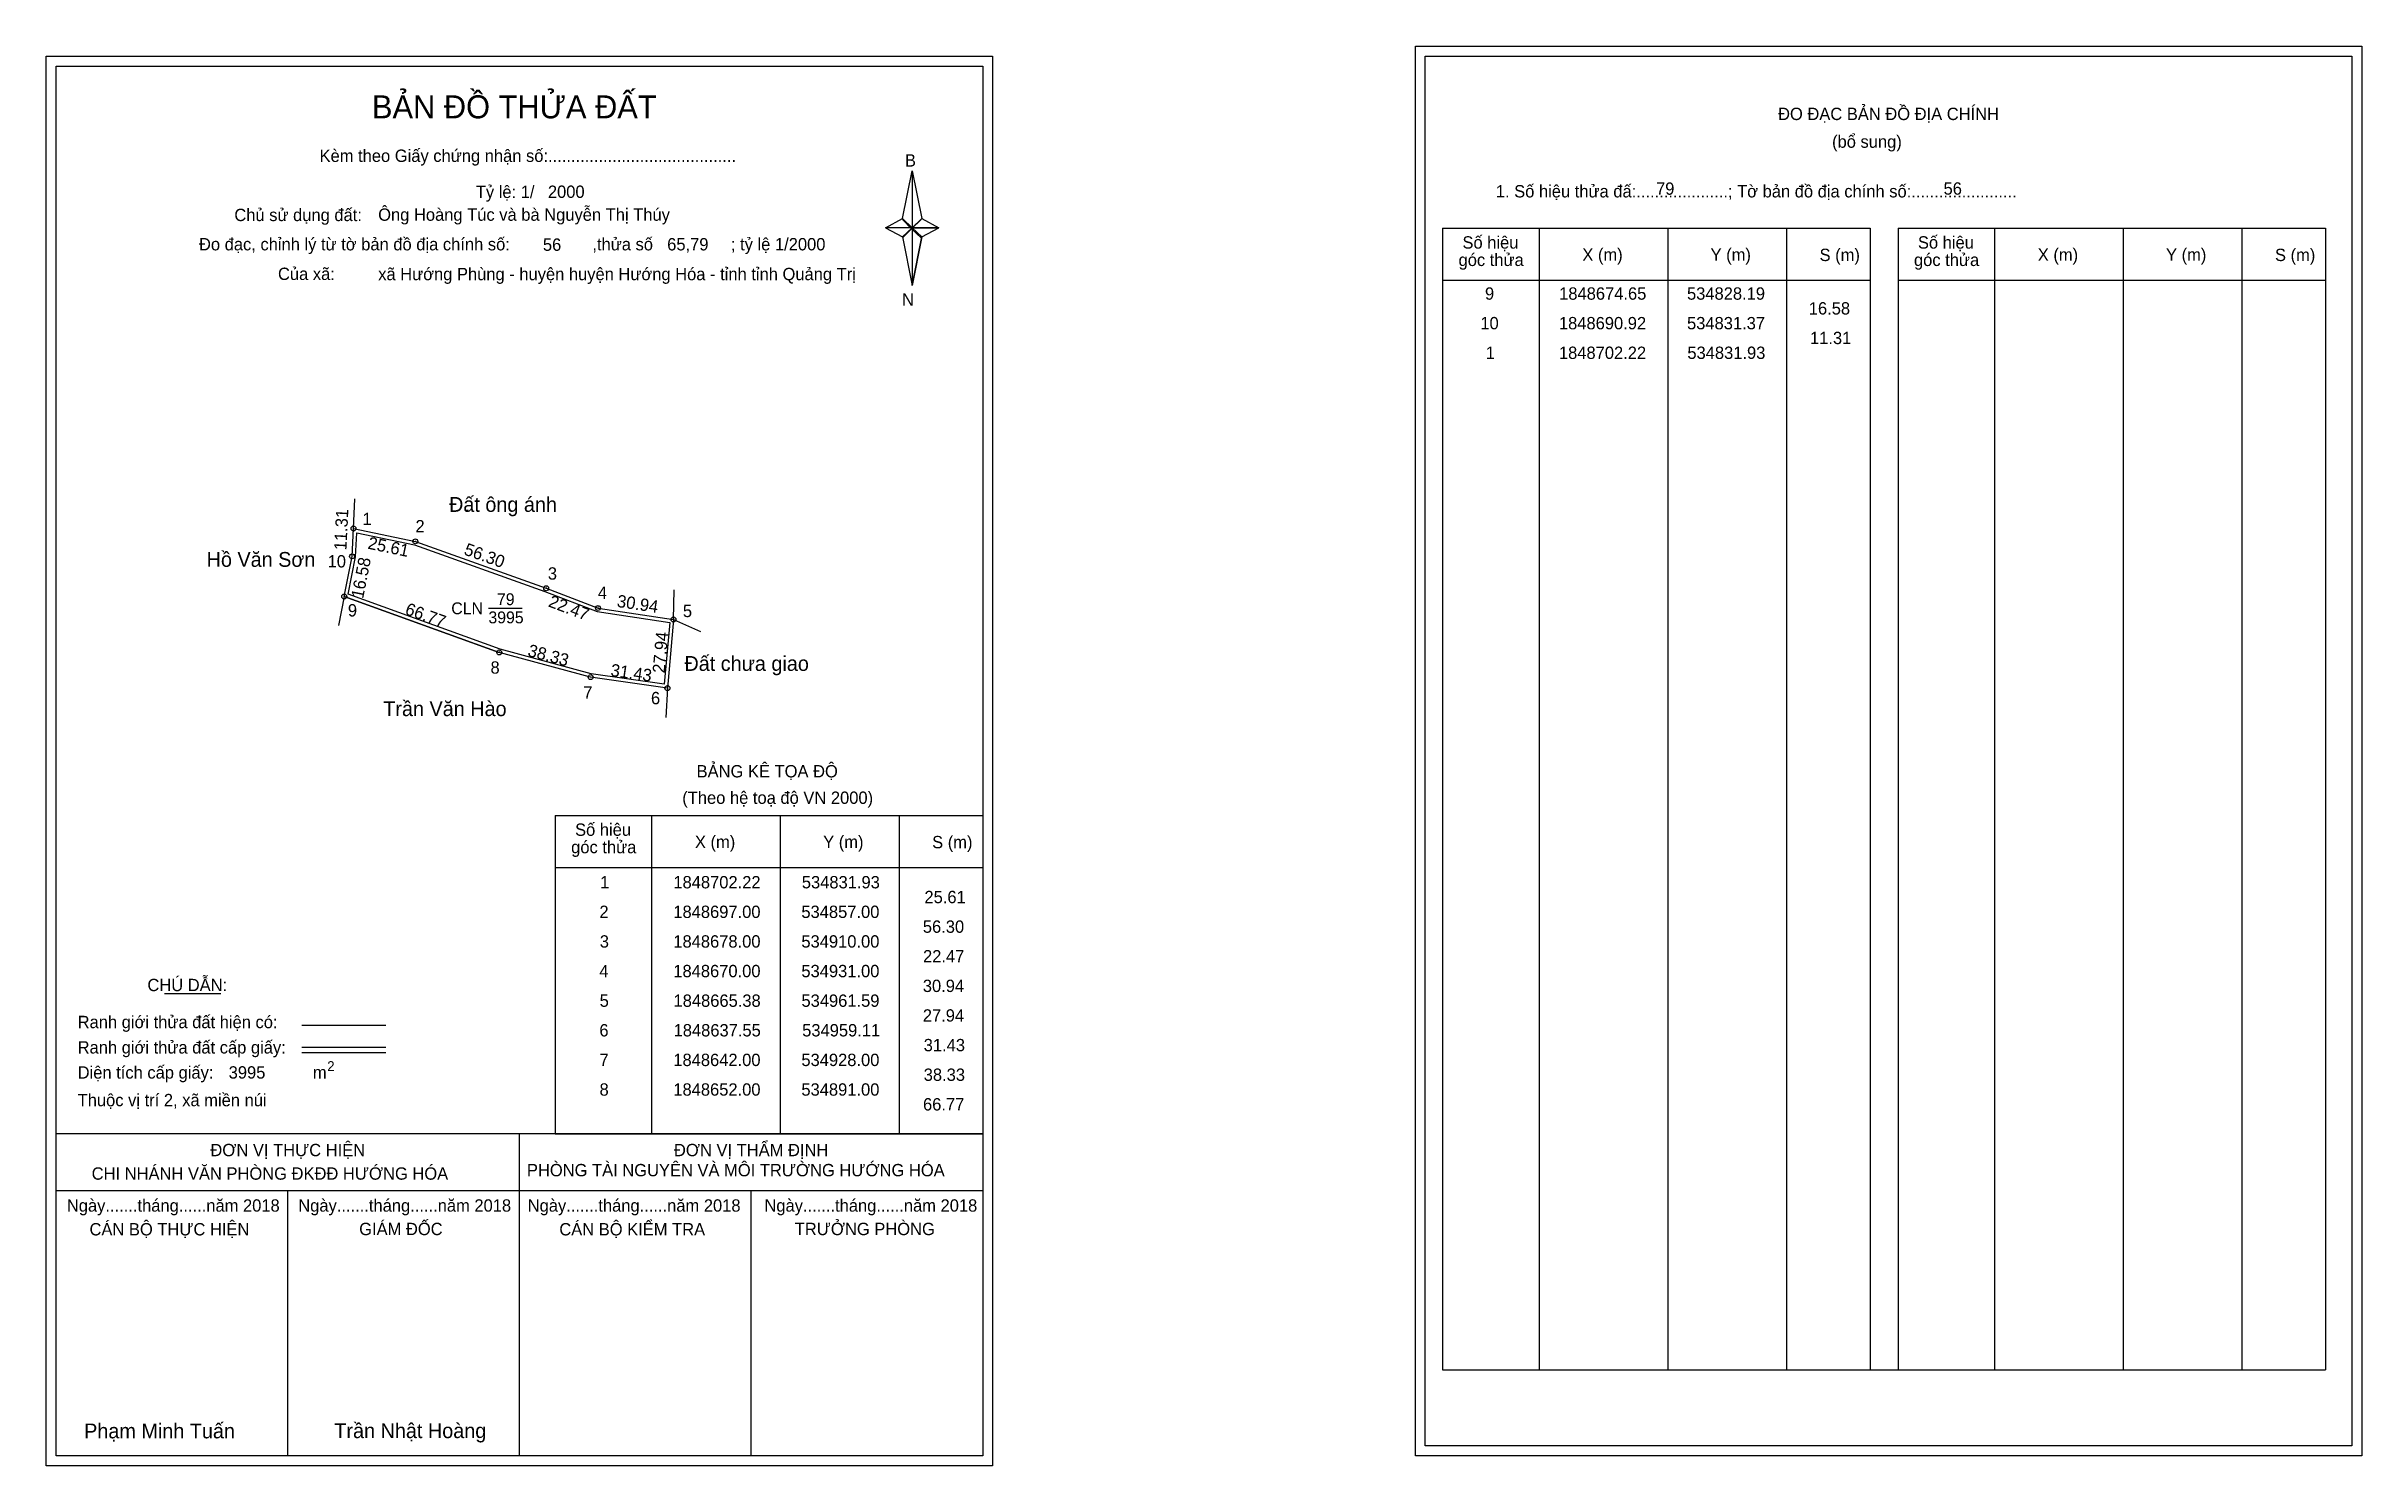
# Model space of a CAD drawing. Extents: x 534707 to 535646, y 1848322 to 1848898.
import ezdxf

# ---------------------------------------------------------------- set-up
doc = ezdxf.new("R2010")
doc.units = 0
for name, color, linetype in [('Level 1', 7, 'Continuous'), ('Level 10', 7, 'Continuous'), ('Level 11', 7, 'Continuous'), ('Level 13', 7, 'Continuous'), ('Level 27', 7, 'Continuous'), ('Level 3', 7, 'Continuous'), ('Level 36', 7, 'Continuous'), ('Level 49', 7, 'Continuous'), ('Level 53', 7, 'Continuous'), ('Level 55', 7, 'Continuous'), ('Level 6', 7, 'Continuous'), ('Level 60', 7, 'Continuous'), ('Level 63', 7, 'Continuous'), ('Level 9', 7, 'Continuous')]:
    doc.layers.add(name, color=color, linetype=linetype)

msp = doc.modelspace()

# ---------------------------------------------------------------- linework, layer by layer
at = {"layer": 'Level 1'}
for p, q in [((534711.48, 1848889.61), (534711.48, 1848889.61)), ((535266.13, 1848893.61), (535266.13, 1848893.61)), ((535054.33, 1848827.85), (535058.26, 1848847.13)), ((535058.26, 1848847.13), (535058.26, 1848824.08)), ((535058.26, 1848847.13), (535062.2, 1848827.85)), ((535047.44, 1848824.08), (535054.33, 1848827.85)), ((535054.33, 1848827.85), (535058.26, 1848824.08)), ((535057.97, 1848823.64), (535054.33, 1848827.41)), ((535058.26, 1848824.08), (535054.33, 1848820.4)), ((535057.97, 1848823.64), (535054.33, 1848819.96)), ((535054.33, 1848819.96), (535057.97, 1848823.64)), ((535061.9, 1848827.41), (535057.97, 1848823.64)), ((535057.97, 1848823.64), (535061.9, 1848827.41)), ((535061.9, 1848819.96), (535057.97, 1848823.64)), ((535062.2, 1848827.85), (535058.26, 1848824.08)), ((535058.26, 1848824.08), (535058.26, 1848800.68)), ((535058.26, 1848824.08), (535069.08, 1848824.08)), ((535058.26, 1848824.08), (535062.2, 1848820.4)), ((535062.2, 1848820.4), (535069.08, 1848824.08)), ((535273.19, 1848823.9), (535446.4, 1848823.9)), ((535312.37, 1848361.37), (535312.37, 1848823.9)), ((535364.52, 1848361.37), (535364.52, 1848823.9)), ((535412.46, 1848823.9), (535412.46, 1848361.37)), ((535446.4, 1848823.9), (535446.4, 1848361.37)), ((535457.71, 1848823.9), (535630.91, 1848823.9)), ((535496.89, 1848361.37), (535496.89, 1848823.9)), ((535549.03, 1848361.37), (535549.03, 1848823.9)), ((535596.98, 1848823.9), (535596.98, 1848361.37)), ((535630.91, 1848823.9), (535630.91, 1848361.37)), ((535054.33, 1848820.4), (535058.26, 1848800.68)), ((535062.2, 1848820.4), (535058.26, 1848800.68)), ((535273.19, 1848802.85), (535446.4, 1848802.85)), ((535457.71, 1848802.85), (535630.91, 1848802.85)), ((534913.67, 1848585.96), (535086.87, 1848585.96)), ((534952.85, 1848456.91), (534952.85, 1848585.96)), ((535004.99, 1848456.91), (535004.99, 1848585.96)), ((535052.94, 1848585.96), (535052.94, 1848456.91)), ((534913.67, 1848564.9), (535086.87, 1848564.9)), ((534755.32, 1848513.74), (534778.12, 1848513.74)), ((534811.05, 1848500.93), (534845.07, 1848500.93)), ((534811.05, 1848492.04), (534845.07, 1848492.04)), ((534811.05, 1848489.85), (534845.07, 1848489.85)), ((534925.14, 1848456.91), (534711.48, 1848456.91)), ((535086.87, 1848456.91), (534877.19, 1848456.91)), ((534899.18, 1848326.46), (534899.18, 1848456.91)), ((534913.67, 1848456.9), (535086.87, 1848456.9)), ((535086.88, 1848433.81), (534711.48, 1848433.81)), ((534805.33, 1848326.46), (534805.33, 1848433.81)), ((534993.03, 1848326.46), (534993.03, 1848433.81)), ((535273.19, 1848361.37), (535630.91, 1848361.37)), ((535086.87, 1848326.46), (535086.87, 1848326.46)), ((535641.53, 1848330.46), (535641.53, 1848330.46))]:
    msp.add_line(p, q, dxfattribs=at)
for points in [[(535054.33, 1848827.85), (535058.26, 1848847.13), (535058.26, 1848824.08)], [(535047.44, 1848824.08), (535054.33, 1848820.4), (535058.26, 1848824.08)], [(535058.26, 1848824.08), (535062.2, 1848827.85), (535069.08, 1848824.08)], [(535058.26, 1848824.08), (535058.26, 1848800.68), (535062.2, 1848820.4)]]:
    msp.add_lwpolyline(points, close=True, dxfattribs=at)
at = {"layer": 'Level 10'}
for p, q in [((534831.93, 1848702.22), (534857, 1848697)), ((534828.19, 1848674.65), (534891, 1848652))]:
    msp.add_line(p, q, dxfattribs=at)
for points in [[(534961.59, 1848665.38), (534959.11, 1848637.55), (534928, 1848642), (534891, 1848652), (534828.19, 1848674.65), (534831.37, 1848690.92), (534831.93, 1848702.22), (534857, 1848697), (534910, 1848678), (534931, 1848670)], [(534960.08, 1848664.19), (534957.85, 1848639.14), (534928.28, 1848643.37), (534891.42, 1848653.34), (534829.79, 1848675.56), (534832.76, 1848690.75), (534833.25, 1848700.52), (534856.62, 1848695.65), (534909.51, 1848676.69), (534930.64, 1848668.64)]]:
    msp.add_lwpolyline(points, close=True, dxfattribs=at)
at = {"layer": 'Level 11'}
for centre in [(534831.93, 1848702.22), (534831.37, 1848690.92), (534857, 1848697), (534828.19, 1848674.65), (534910, 1848678), (534931, 1848670), (534961.59, 1848665.38), (534961.59, 1848665.38), (534891, 1848652), (534928, 1848642), (534959.11, 1848637.55)]:
    msp.add_circle(centre, 1, dxfattribs=at)
at = {"layer": 'Level 27'}
for p, q in [((534831.93, 1848702.22), (534832.53, 1848714.21)), ((534828.19, 1848674.65), (534825.89, 1848662.87)), ((534961.59, 1848665.38), (534961.81, 1848677.38)), ((534961.59, 1848665.38), (534972.56, 1848660.52)), ((534959.11, 1848637.55), (534958.43, 1848625.57))]:
    msp.add_line(p, q, dxfattribs=at)
at = {"layer": 'Level 3'}
for p, q in [((535273.19, 1848823.9), (535273.19, 1848361.37)), ((535457.71, 1848823.9), (535457.71, 1848361.37)), ((534913.67, 1848585.96), (534913.67, 1848456.91))]:
    msp.add_line(p, q, dxfattribs=at)
at = {"layer": 'Level 63'}
for points in [[(534707.48, 1848893.61), (535090.88, 1848893.61), (535090.88, 1848322.46), (534707.48, 1848322.46)], [(534711.48, 1848889.61), (535086.88, 1848889.61), (535086.88, 1848326.46), (534711.48, 1848326.46)], [(535262.13, 1848897.61), (535645.53, 1848897.61), (535645.53, 1848326.46), (535262.13, 1848326.46)], [(535266.13, 1848893.61), (535641.53, 1848893.61), (535641.53, 1848330.46), (535266.13, 1848330.46)]]:
    msp.add_lwpolyline(points, close=True, dxfattribs=at)
at = {"layer": 'Level 9'}
msp.add_line((534886.58, 1848669.88), (534900.31, 1848669.88), dxfattribs=at)

# ---------------------------------------------------------------- texts
at = {"layer": 'Level 1'}
for s, height, p in [('BẢN ĐỒ THỬA ĐẤT', 9.3313, (534839.41, 1848868.42)), ('ĐO ĐẠC BẢN ĐỒ ĐỊA CHÍNH', 5, (535409.08, 1848867.73)), ('(bổ sung)', 5, (535430.96, 1848856.49)), ('Kèm theo Giấy chứng nhận số:.........................................', 5, (534818.18, 1848850.76)), ('B', 5, (535055.35, 1848848.88)), ('1. Số hiệu thửa đấ:....................; Tờ bản đồ địa chính số:.......................', 5, (535294.74, 1848836.37)), ('Chủ sử dụng đất:', 5, (534783.66, 1848826.78)), ('Đo đạc, chỉnh lý từ tờ bản đồ địa chính số:                  ,thửa số                 ; tỷ lệ 1/2000', 5, (534769.34, 1848814.92)), ('góc thửa', 5, (535279.64, 1848808.58)), ('Số hiệu', 5, (535281.22, 1848815.64)), ('X (m)', 5, (535329.79, 1848810.69)), ('Y (m)', 5, (535381.74, 1848810.69)), ('S (m)', 5, (535425.9, 1848810.59)), ('góc thửa', 5, (535464.15, 1848808.58)), ('Số hiệu', 5, (535465.74, 1848815.64)), ('X (m)', 5, (535514.3, 1848810.69)), ('Y (m)', 5, (535566.26, 1848810.69)), ('S (m)', 5, (535610.41, 1848810.59)), ('Của xã:', 5, (534801.34, 1848802.92)), ('N', 5, (535054.15, 1848792.54)), ('BẢNG KÊ TỌA ĐỘ', 5, (534970.94, 1848601.36)), ('(Theo hệ toạ độ VN 2000)', 5, (534965.13, 1848590.64)), ('Số hiệu', 5, (534921.7, 1848577.69)), ('góc thửa', 5, (534920.12, 1848570.63)), ('X (m)', 5, (534970.26, 1848572.74)), ('Y (m)', 5, (535022.22, 1848572.74)), ('S (m)', 5, (535066.37, 1848572.64)), ('CHÚ DẪN:', 5, (534748.44, 1848514.75)), ('Ranh giới thửa đất hiện có:', 5, (534720.18, 1848499.75)), ('Ranh giới thửa đất cấp giấy:', 5, (534720.18, 1848489.47)), ('2', 4, (534821.28, 1848482.37)), ('Diện tích cấp giấy:', 5, (534720.18, 1848479.31)), ('m', 5, (534815.49, 1848479.35)), ('Thuộc vị trí 2, xã miền núi', 5, (534720.18, 1848468.11)), ('ĐƠN VỊ THỰC HIỆN', 5, (534773.95, 1848447.87)), ('ĐƠN VỊ THẨM ĐỊNH', 5, (534961.75, 1848447.87)), ('CHI NHÁNH VĂN PHÒNG ĐKĐĐ HƯỚNG HÓA', 5, (534725.86, 1848438.35)), ('PHÒNG TÀI NGUYÊN VÀ MÔI TRƯỜNG HƯỚNG HÓA', 5, (534902.2, 1848439.73)), ('Ngày.......tháng......năm 2018', 5, (534715.81, 1848425.4)), ('Ngày.......tháng......năm 2018', 5, (534809.56, 1848425.4)), ('Ngày.......tháng......năm 2018', 5, (534902.51, 1848425.4)), ('Ngày.......tháng......năm 2018', 5, (534998.42, 1848425.4)), ('CÁN BỘ THỰC HIỆN', 5, (534724.98, 1848415.77)), ('GIÁM ĐỐC', 5, (534834.24, 1848415.89)), ('CÁN BỘ KIỂM TRA', 5, (534915.32, 1848415.77)), ('TRƯỞNG PHÒNG', 5, (535010.7, 1848415.89)), ('Phạm Minh Tuấn', 6, (534722.8, 1848333.54)), ('Trần Nhật Hoàng', 6, (534824.18, 1848333.64))]:
    msp.add_text(s, height=height, dxfattribs=at).set_placement(p)
at = {"layer": 'Level 11'}
msp.add_text('Tỷ lệ: 1/', height=5, dxfattribs=at).set_placement((534881.49, 1848836.14))
at = {"layer": 'Level 13'}
for s, p in [('79', (534890.05, 1848671.16)), ('CLN', (534871.55, 1848667.48)), ('3995', (534886.59, 1848663.8))]:
    msp.add_text(s, height=4.8, dxfattribs=at).set_placement(p)
at = {"layer": 'Level 36'}
for p in [(534876.9, 1848708.97), (534982.82, 1848645.09)]:
    msp.add_text('.', height=6, dxfattribs=at).set_placement(p)
at = {"layer": 'Level 49'}
for s, rotation, p in [('11.31', 87.16288, (534829.05, 1848693.32)), ('25.61', 348.2381, (534837.44, 1848694.08)), ('56.30', 340.27772, (534876.34, 1848691.77)), ('16.58', 78.94086, (534835.82, 1848673.57)), ('22.47', 339.14554, (534910.54, 1848670.73)), ('30.94', 351.41154, (534938.44, 1848670.49)), ('66.77', 340.17012, (534852.48, 1848667.59)), ('38.33', 344.87599, (534902.19, 1848650.63)), ('27.94', 84.90768, (534958.03, 1848643.46)), ('31.43', 351.85958, (534935.86, 1848642.49))]:
    msp.add_text(s, height=5, rotation=rotation, dxfattribs=at).set_placement(p)
at = {"layer": 'Level 53'}
for s, p in [('9', (535290.34, 1848794.93)), ('1848674.65', (535320.39, 1848794.93)), ('534828.19', (535372.19, 1848794.93)), ('10', (535288.47, 1848782.93)), ('1848690.92', (535320.3, 1848782.93)), ('534831.37', (535372.2, 1848782.93)), ('16.58', (535421.53, 1848788.93)), ('11.31', (535422.02, 1848776.93)), ('1', (535290.64, 1848770.93)), ('1848702.22', (535320.3, 1848770.93)), ('534831.93', (535372.34, 1848770.93)), ('1', (534931.87, 1848556.4)), ('1848702.22', (534961.53, 1848556.4)), ('534831.93', (535013.57, 1848556.4)), ('25.61', (535063.25, 1848550.4)), ('2', (534931.57, 1848544.4)), ('1848697.00', (534961.51, 1848544.4)), ('534857.00', (535013.39, 1848544.4)), ('56.30', (535062.6, 1848538.4)), ('3', (534931.72, 1848532.4)), ('1848678.00', (534961.51, 1848532.4)), ('534910.00', (535013.39, 1848532.4)), ('4', (534931.54, 1848520.4)), ('1848670.00', (534961.51, 1848520.4)), ('534931.00', (535013.39, 1848520.4)), ('22.47', (535062.67, 1848526.4)), ('5', (534931.66, 1848508.4)), ('1848665.38', (534961.59, 1848508.4)), ('534961.59', (535013.42, 1848508.4)), ('30.94', (535062.59, 1848514.4)), ('27.94', (535062.59, 1848502.4)), ('6', (534931.55, 1848496.4)), ('1848637.55', (534961.62, 1848496.4)), ('534959.11', (535013.71, 1848496.4)), ('31.43', (535062.95, 1848490.4)), ('7', (534931.58, 1848484.4)), ('1848642.00', (534961.51, 1848484.4)), ('534928.00', (535013.39, 1848484.4)), ('8', (534931.62, 1848472.4)), ('1848652.00', (534961.51, 1848472.4)), ('534891.00', (535013.39, 1848472.4)), ('38.33', (535062.95, 1848478.4)), ('66.77', (535062.67, 1848466.4))]:
    msp.add_text(s, height=5, dxfattribs=at).set_placement(p)
at = {"layer": 'Level 55'}
for s, height, p in [('42', 0.22, (534831.77, 1848702)), ('42', 0.22, (534831.77, 1848702)), ('1', 0.8, (534831.71, 1848702.22)), ('0', 0.22, (534831.85, 1848702)), ('0', 0.22, (534831.85, 1848702)), ('10', 0.8, (534830.8, 1848690.92)), ('2', 0.8, (534856.73, 1848697)), ('0', 0.22, (534856.92, 1848696.78)), ('0', 0.22, (534856.92, 1848696.78)), ('42', 0.22, (534831.21, 1848690.7)), ('42', 0.22, (534831.21, 1848690.7)), ('9', 0.8, (534827.92, 1848674.65)), ('42', 0.22, (534828.03, 1848674.43)), ('42', 0.22, (534828.03, 1848674.43)), ('64', 0.22, (534828.03, 1848674.43)), ('3', 0.8, (534909.75, 1848678)), ('0', 0.22, (534909.92, 1848677.78)), ('0', 0.22, (534909.92, 1848677.78)), ('4', 0.8, (534930.72, 1848670)), ('0', 0.22, (534930.92, 1848669.78)), ('0', 0.22, (534930.92, 1848669.78)), ('5', 0.8, (534961.33, 1848665.38)), ('0', 0.22, (534961.51, 1848665.16)), ('0', 0.22, (534961.51, 1848665.16)), ('0', 0.22, (534961.51, 1848665.16)), ('8', 0.8, (534890.74, 1848652)), ('64', 0.22, (534890.84, 1848651.78)), ('7', 0.8, (534927.73, 1848642)), ('64', 0.22, (534927.84, 1848641.78)), ('6', 0.8, (534958.84, 1848637.55)), ('64', 0.22, (534958.95, 1848637.33)), ('0', 0.22, (534959.03, 1848637.33))]:
    msp.add_text(s, height=height, dxfattribs=at).set_placement(p)
at = {"layer": 'Level 6'}
for s, p in [('79', (535359.64, 1848837.45)), ('56', (535476.13, 1848837.49)), ('Ông Hoàng Túc và bà Nguyễn Thị Thúy', (534841.93, 1848826.91)), ('2000', (534910.69, 1848836.18)), ('56', (534908.67, 1848814.74)), ('65,79', (534959.02, 1848814.9)), ('xã Hướng Phùng - huyện huyện Hướng Hóa - tỉnh tỉnh Quảng Trị', (534841.95, 1848802.83)), ('3995', (534781.36, 1848479.32))]:
    msp.add_text(s, height=5, dxfattribs=at).set_placement(p)
at = {"layer": 'Level 60'}
for s, p in [('Đất ông ánh', (534870.64, 1848708.97)), ('Hồ Văn Sơn', (534772.43, 1848686.69)), ('Đất chưa giao', (534966, 1848644.53)), ('Trần Văn Hào', (534844, 1848626.2))]:
    msp.add_text(s, height=6, dxfattribs=at).set_placement(p)
at = {"layer": 'Level 9'}
for s, p in [('1', (534835.6, 1848703.63)), ('2', (534857.04, 1848700.66)), ('10', (534821.45, 1848686.43)), ('3', (534910.68, 1848681.5)), ('4', (534930.91, 1848673.69)), ('9', (534829.66, 1848666.58)), ('5', (534965.38, 1848666.32)), ('8', (534887.44, 1848643.4)), ('7', (534925.03, 1848633.23)), ('6', (534952.45, 1848631))]:
    msp.add_text(s, height=5, dxfattribs=at).set_placement(p)

doc.saveas('drawing.dxf')
